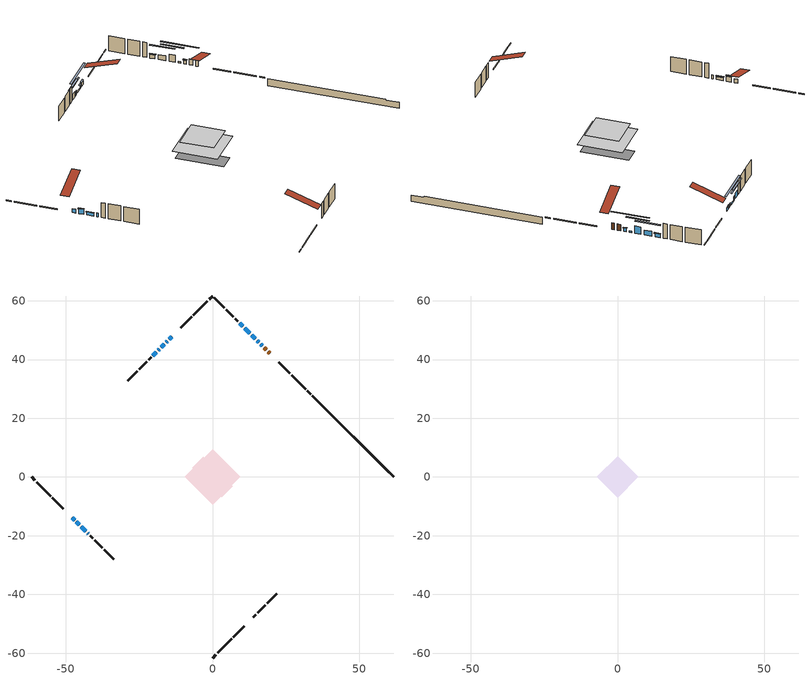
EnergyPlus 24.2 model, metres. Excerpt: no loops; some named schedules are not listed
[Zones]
conditioned space
 floor outside (Floor1 construction): -3.21,0 0,3.21 3.21,0 0,-3.21 z0.2
 floor adiabatic (AdiabaticFloorConstruction): -9.51,0 0,9.51 9.51,0 0,-9.51 z2.64
 floor foundation (Slab1 construction): -6.9,3.23 -3.23,6.9 6.9,-3.23 3.23,-6.9 z-2.09
 wall outside (RimJoist1 construction): 0,-61.64 1.07,-60.57 / -61.64,0 -60.57,-1.07 / 0,61.64 -1.07,60.57 / 33.4,28.24 32.33,29.31 z0.2:0.5
 wall outside (RimJoist2 construction): 1.72,-59.92 6.49,-55.15 / -59.92,-1.72 -55.15,-6.49 / -1.72,59.92 -6.49,55.15 / 31.67,29.97 26.91,34.73 z0.2:0.5
 wall outside (RimJoist3 construction): 7.14,-54.5 10.77,-50.87 / -54.5,-7.14 -50.87,-10.77 / -7.14,54.5 -10.77,50.87 / 26.25,35.39 22.62,39.02 z0.2:0.5
 wall outside (AdiabaticWallConstruction 1): 19.49,42.15 18.94,42.7 / 18.29,43.35 17.58,44.06 z0.2:2.23
 wall outside (AdiabaticWallConstruction): -47.73,-13.91 -46.98,-14.66 / -42.55,-19.09 -42.26,-19.38 z0.2:1.42; 16.93,44.71 16.38,45.26 z0.2:1.34; -13.91,47.73 -14.73,46.91 / 10.35,51.29 9.3,52.34 z0.2:1.37; -15.39,46.25 -15.79,45.85 / -44.68,-16.96 -43.21,-18.43 z0.2:1.17; -46.33,-15.31 -45.34,-16.3 z0.2:1.85; 15.73,45.91 15.23,46.42 / -16.44,45.2 -17.45,44.19 z0.2:0.76; 14.57,47.07 13.31,48.33 z0.2:2.59; 12.66,48.98 11,50.64 z0.2:1.78; -18.1,43.54 -18.55,43.09 z0.2:1.62; -19.21,42.43 -20.28,41.36 z0.2:1.98
 wall outside (Wall1 construction): 13.91,-47.73 14.76,-46.88 / -41.61,-20.03 -40.76,-20.88 / -20.94,40.7 -21.79,39.85 / 8.65,52.99 7.8,53.84 z0.2:5.08
 wall outside (Wall2 construction): 15.42,-46.22 17.95,-43.69 / -40.1,-21.54 -37.57,-24.07 / -22.45,39.19 -24.98,36.66 / 7.14,54.5 4.61,57.03 z0.2:5.08
 wall outside (Wall3 construction): 18.6,-43.04 21.9,-39.74 / -36.91,-24.73 -33.62,-28.02 / -25.64,36 -28.93,32.71 / 3.95,57.69 0.66,60.98 z0.2:5.08
 wall foundation (FoundationWall1 construction): 34.05,27.59,-2.09 34.05,27.59,0.2 58.88,2.76,0.2 58.88,2.76,-0.1 61.64,0,-0.1 61.64,0,-2.09
 window (WindowConstruction 10): -47.73,-13.91 -46.98,-14.66 z0.2:1.42
 window (WindowConstruction 5): 16.92,44.72 16.39,45.25 z0.2:1.34
 window (WindowConstruction 6): -13.91,47.73 -14.73,46.91 z0.2:1.37
 window (WindowConstruction 7): -15.39,46.25 -15.78,45.86 z0.2:1.17
 window (WindowConstruction 8): -46.33,-15.31 -45.34,-16.3 z0.2:1.85
 window (WindowConstruction 9): -44.68,-16.96 -43.21,-18.43 z0.2:1.17
 window (WindowConstruction 12): 15.73,45.91 15.23,46.41 z0.2:0.76
 window (WindowConstruction 13): -16.44,45.2 -17.44,44.2 z0.2:0.76
 window (WindowConstruction 11): -42.55,-19.09 -42.27,-19.37 z0.2:1.42
 window (WindowConstruction): 14.57,47.07 13.31,48.33 z0.2:2.59
 window (WindowConstruction 1): 12.66,48.98 11,50.64 z0.2:1.78
 window (WindowConstruction 2): -18.1,43.54 -18.55,43.09 z0.2:1.62
 window (WindowConstruction 3): -19.21,42.43 -20.28,41.36 z0.2:1.98
 window (WindowConstruction 4): 10.35,51.29 9.31,52.33 z0.2:1.37
 door (Door): 19.49,42.15 18.94,42.7 z0.2:2.23
 door (Door 1): 18.29,43.35 17.58,44.06 z0.2:2.23
 ceiling adiabatic (AdiabaticFloorConstruction): 0,-9.51 9.51,0 0,9.51 -9.51,0 z2.64
attic - vented
 floor to conditioned space (Floor2 construction Reversed): -7.1,0 0,7.1 7.1,0 0,-7.1 z5.08
 roof outside (Roof1 construction): 13.25,-48.39,5.08 6.34,-41.48,8.34 4.52,-43.3,8.34 11.43,-50.21,5.08; -48.39,-13.25,5.08 -41.48,-6.34,8.34 -43.3,-4.52,8.34 -50.21,-11.43,5.08; -13.25,48.39,5.08 -6.34,41.48,8.34 -4.52,43.3,8.34 -11.43,50.21,5.08; 20.14,41.5,5.08 13.23,34.58,8.34 15.05,32.76,8.34 21.97,39.67,5.08
shading: 16.24,45.4 17.07,44.57 17.36,44.86 16.53,45.69 z1.54; -14.88,46.76 -13.77,47.87 -14.06,48.17 -15.17,47.06 z1.57; -15.93,45.71 -15.25,46.39 -15.54,46.68 -16.22,46 z1.37; -45.2,-16.44 -46.47,-15.17 -46.76,-15.46 -45.49,-16.73 z2.05; -43.07,-18.57 -44.82,-16.82 -45.11,-17.11 -43.36,-18.86 z1.37; 11.42,50.22 19.53,42.11 19.82,42.4 11.71,50.51 z6.14; -21.25,40.39 -12.64,49 -12.93,49.29 -21.54,40.68 z6.14; 11.45,50.19 16.44,45.2 16.73,45.5 11.74,50.48 z5.23; 9.14,52.5 14.52,47.12 14.81,47.41 9.43,52.79 z4.42; -20.42,41.22 -16.24,45.41 -16.53,45.7 -20.71,41.51 z4.26; -22.15,39.49 -17.34,44.3 -17.63,44.59 -22.44,39.78 z4.62; 9.16,52.48 10.49,51.15 10.78,51.44 9.45,52.77 z1.57
[Building]
Building 1: Terrain=Suburbs
[Site:Location]
Toronto City Centre_ON: Latitude {deg}=43.63; Longitude {deg}=-79.39; Time Zone {hr}=-5; Elevation {m}=77; Keep Site Location Information=Yes
[Site:GroundTemperature:Shallow]
5.01852, 3.26908, 3.12898, 3.95918, 7.29196, 10.6092, 13.4851, 15.3069, 15.4617, 13.9799, 11.1774, 7.9619
[Site:WaterMainsTemperature]
Calculation Method=Schedule; Temperature Schedule=mains temperature schedule
[Material] Roughness=Rough; Thermal Absorptance=0.9
Name | Thickness {m} | Conductivity {W/m-K} | Density {kg/m3} | Specific Heat {J/kg-K} | Solar Absorptance | Visible Absorptance
asphalt or fiberglass shingles | 0.00635 | 0.162714 | 1121.4 | 1465.45 | 0.4 | 0.4
ceiling loosefill ins | 0.254 | 0.0480833 | 16.02 | 1046.75 | 0.7 | 0.7
ceiling stud and cavity | 0.1397 | 0.0911922 | 65.682 | 1177.47 | 0.7 | 0.7
concrete 4.0 in. | 0.1016 | 1.803125 | 2242.8 | 837.4 | 0.7 | 0.7
concrete 8.0 in. | 0.2032 | 1.803125 | 2242.8 | 837.4 | 0.7 | 0.7
door material | 0.04445 | 0.053851 | 512.64 | 1214.23 | 0.7 | 0.7
exterior vertical ins | 0.0457286 | 0.029427 | 32.04 | 1214.23 | 0.7 | 0.7
floor covering | 0.0127 | 0.0433444 | 54.468 | 1339.84 | 0.6 | 0.6
floor rigid ins | 0.103632 | 0.029427 | 32.04 | 1214.23 | 0.7 | 0.7
floor rigid ins 1; wall rigid ins 1 | 0.512978 | 0.029427 | 32.04 | 1214.23 | 0.7 | 0.7
floor stud and cavity | 0.1397 | 0.137692 | 92.3553 | 1139.71 | 0.7 | 0.7
floor stud and cavity 1 | 0.1397 | 1.75129 | 37.0049 | 1207.88 | 0.7 | 0.7
furniture material conditioned space 1 | 0.1524 | 0.115458 | 640.8 | 1214.23 | 0.6 | 0.6
gypsum board | 0.0127 | 0.160291 | 801 | 837.4 | 0.6 | 0.6
gypsum board 1 | 0.0127 | 0.160291 | 801 | 837.4 | 0.7 | 0.7
osb sheathing 0.5 in. | 0.0127 | 0.115458 | 512.64 | 1214.23 | 0.7 | 0.7
osb sheathing 0.75 in. | 0.01905 | 0.115458 | 512.64 | 1214.23 | 0.7 | 0.7
osb sheathing 2.0 in. | 0.0508 | 0.115458 | 512.64 | 1214.23 | 0.7 | 0.7
rim joist rigid ins; wall rigid ins | 0.051816 | 0.029427 | 32.04 | 1214.23 | 0.7 | 0.7
rim joist stud and cavity | 0.0508 | 0.0312371 | 125.044 | 1163.47 | 0.6 | 0.6
rim joist stud and cavity 1 | 0.0508 | 0.0346513 | 125.044 | 1163.47 | 0.6 | 0.6
rim joist stud and cavity 2 | 0.0508 | 0.256263 | 125.044 | 1163.47 | 0.6 | 0.6
wall stud and cavity | 0.1397 | 0.417588 | 139.0536 | 1170.24 | 0.7 | 0.7
wall stud and cavity 1 | 0.1397 | 0.164946 | 139.0536 | 1170.24 | 0.7 | 0.7
wall stud and cavity 2 | 0.1397 | 0.163924 | 139.0536 | 1170.24 | 0.7 | 0.7
wall stud and cavity 3 | 0.0889 | 0.380278 | 52.3479 | 1209.89 | 0.7 | 0.7
wall stud and cavity 4 | 0.0889 | 0.391764 | 83.0341 | 1211.67 | 0.7 | 0.7
wood siding | 0.0254 | 0.102417 | 544.68 | 1172.36 | 0.4 | 0.4
wood siding 1; wood siding 2; wood siding 3 | 0.0254 | 0.102417 | 544.68 | 1172.36 | 0.7 | 0.7
[WindowMaterial:SimpleGlazingSystem]
Name | U-Factor {W/m2-K} | Solar Heat Gain Coefficient
WindowMaterial | 2.370565 | 0.57
WindowMaterial 1 | 2.20534 | 0.61
WindowMaterial 10 | 2.28369 | 0.5
WindowMaterial 11 | 2.41315 | 0.39
WindowMaterial 2 | 2.30413 | 0.51
WindowMaterial 3 | 2.2729 | 0.54
WindowMaterial 4 | 2.24395 | 0.57
WindowMaterial 5 | 2.29448 | 0.52
WindowMaterial 6 | 2.25757 | 0.56
WindowMaterial 7 | 2.34047 | 0.46
WindowMaterial 8 | 2.22634 | 0.59
WindowMaterial 9 | 2.231454 | 0.56
[Construction]
AdiabaticFloorConstruction: floor stud and cavity 1, floor rigid ins 1, osb sheathing 0.75 in., floor covering
AdiabaticWallConstruction: wood siding 2, wall rigid ins 1, wall stud and cavity 3, gypsum board
AdiabaticWallConstruction 1: wood siding 3, wall rigid ins 1, wall stud and cavity 3, gypsum board
Door; Door 1: door material
Floor1 construction: floor stud and cavity, floor rigid ins, osb sheathing 0.75 in., floor covering
Floor2 construction Reversed: gypsum board, ceiling stud and cavity, ceiling loosefill ins
FoundationWall1 construction: concrete 8.0 in., gypsum board 1
furniture construction conditioned space 1: furniture material conditioned space 1
PartitionWallConstruction: gypsum board, wall stud and cavity 4, gypsum board
RimJoist1 construction: wood siding 1, osb sheathing 2.0 in., rim joist stud and cavity
RimJoist2 construction: wood siding 1, rim joist rigid ins, osb sheathing 2.0 in., rim joist stud and cavity 1
RimJoist3 construction: wood siding 1, rim joist rigid ins, osb sheathing 2.0 in., rim joist stud and cavity 2
Roof1 construction: asphalt or fiberglass shingles
Slab1 construction: concrete 4.0 in.
Wall1 construction: wood siding, wall rigid ins, osb sheathing 0.5 in., wall stud and cavity, gypsum board
Wall2 construction: wood siding, wall rigid ins, osb sheathing 0.5 in., wall stud and cavity 1, gypsum board
Wall3 construction: wood siding, wall rigid ins, osb sheathing 0.5 in., wall stud and cavity 2, gypsum board
WindowConstruction: WindowMaterial
WindowConstruction 1: WindowMaterial 1
WindowConstruction 10: WindowMaterial 9
WindowConstruction 11: WindowMaterial 10
WindowConstruction 12; WindowConstruction 13: WindowMaterial 11
WindowConstruction 2: WindowMaterial 2
WindowConstruction 3: WindowMaterial 3
WindowConstruction 4; WindowConstruction 9: WindowMaterial 4
WindowConstruction 5: WindowMaterial 5
WindowConstruction 6: WindowMaterial 6
WindowConstruction 7: WindowMaterial 7
WindowConstruction 8: WindowMaterial 8
[Zone] Multiplier=1; Part of Total Floor Area=Yes
Name | Volume {m3}
attic - vented | 53.2987
conditioned space | 675.2
[Space]
Name | Zone | Volume {m3}
attic - vented 1 | attic - vented | 53.2987
conditioned space 1 | conditioned space | 675.2
[ZoneInfiltration:EffectiveLeakageArea]
infil attic - vented 1: Zone or Space=attic - vented 1; Schedule=Always On Discrete; Effective Air Leakage Area {cm2}=4242.11; Stack Coefficient=0.000226613; Wind Coefficient=1.0171e-05
[ZoneMixing]
whole house fan mix: Zone or Space=attic - vented; Schedule=Always On Continuous; Design Flow Rate Calculation Method=Flow/Zone; Design Flow Rate {m3/s}=0; Source Zone or Space=conditioned space
[SurfaceProperty:ExposedFoundationPerimeter]
Slab1: Exposed Perimeter Calculation Method=TotalExposedPerimeter; Total Exposed Perimeter {m}=39.015
[InternalMass] Zone or ZoneList=conditioned space; Space or SpaceList=conditioned space 1
Name | Construction | Surface Area {m2}
furniture mass conditioned space 1 | furniture construction conditioned space 1 | 110.324
partition wall mass | PartitionWallConstruction | 275.81
[Lights]
interior lighting: Zone or ZoneList or Space or SpaceList=conditioned space 1; Schedule=interior lighting schedule; Design Level Calculation Method=LightingLevel; Lighting Level {W}=343.2; Return Air Fraction=0; Fraction Radiant=0.6; Fraction Visible=0.2; Fraction Replaceable=1
[People]
occupants: Zone or ZoneList or Space or SpaceList=conditioned space 1; Number of People Schedule=occupants schedule; Number of People Calculation Method=People; Number of People=3; Fraction Radiant=0.314171; Sensible Heat Fraction=0.56303; Activity Level Schedule=occupants activity schedule; Carbon Dioxide Generation Rate {m3/s-W}=0; Enable ASHRAE 55 Comfort Warnings=No; Mean Radiant Temperature Calculation Type=EnclosureAveraged
[ElectricEquipment] Zone or ZoneList or Space or SpaceList=conditioned space 1; Design Level Calculation Method=EquipmentLevel
Name | Schedule | Design Level {W} | Fraction Latent | Fraction Radiant | Fraction Lost
clothes dryer | clothes dryer schedule | 140.772 | 0.015 | 0.081 | 0.85
clothes washer | clothes washer schedule | 32.1985 | 0.03 | 0.162 | 0.7
cooking range | cooking range schedule | 215.147 | 0.08 | 0.432 | 0.2
dishwasher | dishwasher schedule | 66.8632 | 0.3 | 0.18 | 0.4
fridge | fridge schedule | 72.9452 | 0 | 0.6 | 0
mech vent bath fan 0 | mech vent bath fan 0 schedule | 50.2 | 0 | 0 | 1
mech vent bath fan 1 | mech vent bath fan 1 schedule | 50.2 | 0 | 0 | 1
mech vent bath fan 2 | mech vent bath fan 2 schedule | 50.2 | 0 | 0 | 1
mech vent house fan | mech vent house fan schedule | 0 | 0 | 0 | 1
mech vent house fan cfis | mech vent house fan cfis schedule | 0 | 0 | 0 | 0
mech vent range fan 0 | mech vent range fan 0 schedule | 57 | 0 | 0 | 1
misc plug loads | misc plug loads schedule | 494.7 | 0.045 | 0.513 | 0.1
whole house fan | Always On Discrete | 0 | 0 | 0 | 1
[OtherEquipment] Zone or ZoneList or Space or SpaceList=conditioned space 1; Design Level Calculation Method=EquipmentLevel
Name | Fuel Type | Schedule | Design Level {W} | Fraction Latent | Fraction Radiant | Fraction Lost
clothes dryer 1 | Electricity | clothes dryer schedule | 0 | 0.015 | 0.081 | 0.85
cooking range 1 | Electricity | cooking range schedule | 0 | 0.08 | 0.432 | 0.2
general water use latent | None | general water use schedule | 62.594 | 1 | 0 | 0
general water use sensible | None | general water use schedule | -61.6891 | 0 | 0.6 | 0
mech vent house fan latent load | None | Always On Discrete | 0 | 1 | 0 | 0
mech vent house fan sensible load | None | Always On Discrete | 0 | 0 | 0 | 0
water heater energy adjustment1 | NaturalGas | Always On Discrete | 0.01 | 0 | 0 | 1
[ZoneInfiltration:DesignFlowRate] Zone or ZoneList or Space or SpaceList=conditioned space 1; Schedule=Always On Discrete; Design Flow Rate Calculation Method=Flow/Zone; Design Flow Rate {m3/s}=0
infil flow; natural vent flow; whole house fan flow
[Foundation:Kiva]
Foundation Kiva 1: Initial Indoor Air Temperature {C}=18; Wall Height Above Grade {m}=0.199979; Wall Depth Below Slab {m}=0.2032; Custom Block Material Name 1=exterior vertical ins; Custom Block Depth 1 {m}=2.28999; Custom Block X Position 1 {m}=0.2159; Custom Block Z Position 1 {m}=0
[Foundation:Kiva:Settings]
Soil Conductivity {W/m-K}=0.849921; Soil Density {kg/m3}=1842.3; Soil Specific Heat {J/kg-K}=418.7; Ground Solar Absorptivity=0.9; Ground Thermal Absorptivity=0.9; Ground Surface Roughness {m}=0.03; Far-Field Width {m}=40; Deep-Ground Boundary Condition=ZeroFlux; Deep-Ground Depth {m}=40; Minimum Cell Dimension {m}=0.2; Maximum Cell Growth Coefficient=3; Simulation Timestep=Timestep
[Exterior:Lights]
exterior lighting: Schedule=exterior lighting schedule; Design Level {W}=75.6
[Schedule:Constant]
Name | Hourly Value
Always On Continuous; mech vent house fan schedule; mech vent house fan cfis schedule; Always On Discrete | 1
occupants activity schedule | 117.228
fridge schedule | 0
[Schedule:Week:Daily]
interior lighting schedule Week Rule - Jan1-Jan27: interior lighting schedule day, interior lighting schedule day, interior lighting schedule day, interior lighting schedule day, interior lighting schedule day, interior lighting schedule day, interior lighting schedule day, interior lighting schedule default day, interior lighting schedule default day, interior lighting schedule default day, interior lighting schedule default day, interior lighting schedule default day
interior lighting schedule Week Rule - Jan28-Feb3: interior lighting schedule day, interior lighting schedule day, interior lighting schedule day, interior lighting schedule day, interior lighting schedule day 1, interior lighting schedule day 1, interior lighting schedule day 1, interior lighting schedule default day, interior lighting schedule default day, interior lighting schedule default day, interior lighting schedule default day, interior lighting schedule default day
interior lighting schedule Week Rule - Feb4-Feb24: interior lighting schedule day 1, interior lighting schedule day 1, interior lighting schedule day 1, interior lighting schedule day 1, interior lighting schedule day 1, interior lighting schedule day 1, interior lighting schedule day 1, interior lighting schedule default day, interior lighting schedule default day, interior lighting schedule default day, interior lighting schedule default day, interior lighting schedule default day
interior lighting schedule Week Rule - Feb25-Mar3: interior lighting schedule day 1, interior lighting schedule day 1, interior lighting schedule day 1, interior lighting schedule day 1, interior lighting schedule day 2, interior lighting schedule day 2, interior lighting schedule day 2, interior lighting schedule default day, interior lighting schedule default day, interior lighting schedule default day, interior lighting schedule default day, interior lighting schedule default day
interior lighting schedule Week Rule - Mar4-Mar31: interior lighting schedule day 2, interior lighting schedule day 2, interior lighting schedule day 2, interior lighting schedule day 2, interior lighting schedule day 2, interior lighting schedule day 2, interior lighting schedule day 2, interior lighting schedule default day, interior lighting schedule default day, interior lighting schedule default day, interior lighting schedule default day, interior lighting schedule default day
interior lighting schedule Week Rule - Apr1-Apr28: interior lighting schedule day 3, interior lighting schedule day 3, interior lighting schedule day 3, interior lighting schedule day 3, interior lighting schedule day 3, interior lighting schedule day 3, interior lighting schedule day 3, interior lighting schedule default day, interior lighting schedule default day, interior lighting schedule default day, interior lighting schedule default day, interior lighting schedule default day
interior lighting schedule Week Rule - Apr29-May5: interior lighting schedule day 3, interior lighting schedule day 3, interior lighting schedule day 4, interior lighting schedule day 4, interior lighting schedule day 4, interior lighting schedule day 4, interior lighting schedule day 4, interior lighting schedule default day, interior lighting schedule default day, interior lighting schedule default day, interior lighting schedule default day, interior lighting schedule default day
interior lighting schedule Week Rule - May6-May26: interior lighting schedule day 4, interior lighting schedule day 4, interior lighting schedule day 4, interior lighting schedule day 4, interior lighting schedule day 4, interior lighting schedule day 4, interior lighting schedule day 4, interior lighting schedule default day, interior lighting schedule default day, interior lighting schedule default day, interior lighting schedule default day, interior lighting schedule default day
interior lighting schedule Week Rule - May27-Jun2: interior lighting schedule day 4, interior lighting schedule day 4, interior lighting schedule day 4, interior lighting schedule day 4, interior lighting schedule day 4, interior lighting schedule day 5, interior lighting schedule day 5, interior lighting schedule default day, interior lighting schedule default day, interior lighting schedule default day, interior lighting schedule default day, interior lighting schedule default day
interior lighting schedule Week Rule - Jun3-Jun30: interior lighting schedule day 5, interior lighting schedule day 5, interior lighting schedule day 5, interior lighting schedule day 5, interior lighting schedule day 5, interior lighting schedule day 5, interior lighting schedule day 5, interior lighting schedule default day, interior lighting schedule default day, interior lighting schedule default day, interior lighting schedule default day, interior lighting schedule default day
interior lighting schedule Week Rule - Jul1-Jul28: interior lighting schedule day 6, interior lighting schedule day 6, interior lighting schedule day 6, interior lighting schedule day 6, interior lighting schedule day 6, interior lighting schedule day 6, interior lighting schedule day 6, interior lighting schedule default day, interior lighting schedule default day, interior lighting schedule default day, interior lighting schedule default day, interior lighting schedule default day
interior lighting schedule Week Rule - Jul29-Aug4: interior lighting schedule day 6, interior lighting schedule day 6, interior lighting schedule day 6, interior lighting schedule day 7, interior lighting schedule day 7, interior lighting schedule day 7, interior lighting schedule day 7, interior lighting schedule default day, interior lighting schedule default day, interior lighting schedule default day, interior lighting schedule default day, interior lighting schedule default day
interior lighting schedule Week Rule - Aug5-Aug25: interior lighting schedule day 7, interior lighting schedule day 7, interior lighting schedule day 7, interior lighting schedule day 7, interior lighting schedule day 7, interior lighting schedule day 7, interior lighting schedule day 7, interior lighting schedule default day, interior lighting schedule default day, interior lighting schedule default day, interior lighting schedule default day, interior lighting schedule default day
interior lighting schedule Week Rule - Aug26-Sep1: interior lighting schedule day 7, interior lighting schedule day 7, interior lighting schedule day 7, interior lighting schedule day 7, interior lighting schedule day 7, interior lighting schedule day 7, interior lighting schedule day 8, interior lighting schedule default day, interior lighting schedule default day, interior lighting schedule default day, interior lighting schedule default day, interior lighting schedule default day
interior lighting schedule Week Rule - Sep2-Sep29: interior lighting schedule day 8, interior lighting schedule day 8, interior lighting schedule day 8, interior lighting schedule day 8, interior lighting schedule day 8, interior lighting schedule day 8, interior lighting schedule day 8, interior lighting schedule default day, interior lighting schedule default day, interior lighting schedule default day, interior lighting schedule default day, interior lighting schedule default day
interior lighting schedule Week Rule - Sep30-Oct6: interior lighting schedule day 8, interior lighting schedule day 9, interior lighting schedule day 9, interior lighting schedule day 9, interior lighting schedule day 9, interior lighting schedule day 9, interior lighting schedule day 9, interior lighting schedule default day, interior lighting schedule default day, interior lighting schedule default day, interior lighting schedule default day, interior lighting schedule default day
interior lighting schedule Week Rule - Oct7-Oct27: interior lighting schedule day 9, interior lighting schedule day 9, interior lighting schedule day 9, interior lighting schedule day 9, interior lighting schedule day 9, interior lighting schedule day 9, interior lighting schedule day 9, interior lighting schedule default day, interior lighting schedule default day, interior lighting schedule default day, interior lighting schedule default day, interior lighting schedule default day
interior lighting schedule Week Rule - Oct28-Nov3: interior lighting schedule day 9, interior lighting schedule day 9, interior lighting schedule day 9, interior lighting schedule day 9, interior lighting schedule day 10, interior lighting schedule day 10, interior lighting schedule day 10, interior lighting schedule default day, interior lighting schedule default day, interior lighting schedule default day, interior lighting schedule default day, interior lighting schedule default day
interior lighting schedule Week Rule - Nov4-Nov24: interior lighting schedule day 10, interior lighting schedule day 10, interior lighting schedule day 10, interior lighting schedule day 10, interior lighting schedule day 10, interior lighting schedule day 10, interior lighting schedule day 10, interior lighting schedule default day, interior lighting schedule default day, interior lighting schedule default day, interior lighting schedule default day, interior lighting schedule default day
interior lighting schedule Week Rule - Nov25-Dec1: interior lighting schedule day 10, interior lighting schedule day 10, interior lighting schedule day 10, interior lighting schedule day 10, interior lighting schedule day 10, interior lighting schedule day 10, interior lighting schedule day 11, interior lighting schedule default day, interior lighting schedule default day, interior lighting schedule default day, interior lighting schedule default day, interior lighting schedule default day
interior lighting schedule Week Rule - Dec2-Dec31: interior lighting schedule day 11, interior lighting schedule day 11, interior lighting schedule day 11, interior lighting schedule day 11, interior lighting schedule day 11, interior lighting schedule day 11, interior lighting schedule day 11, interior lighting schedule default day, interior lighting schedule default day, interior lighting schedule default day, interior lighting schedule default day, interior lighting schedule default day
occupants schedule Week Rule - Jan1-Dec31: occupants schedule day, occupants schedule day, occupants schedule day, occupants schedule day, occupants schedule day, occupants schedule day, occupants schedule day, occupants schedule default day, occupants schedule default day, occupants schedule default day, occupants schedule default day, occupants schedule default day
clothes dryer schedule Week Rule - Jan1-Dec31: clothes dryer schedule day, clothes dryer schedule day, clothes dryer schedule day, clothes dryer schedule day, clothes dryer schedule day, clothes dryer schedule day, clothes dryer schedule day, clothes dryer schedule default day, clothes dryer schedule default day, clothes dryer schedule default day, clothes dryer schedule default day, clothes dryer schedule default day
clothes washer schedule Week Rule - Jan1-Dec31: clothes washer schedule day, clothes washer schedule day, clothes washer schedule day, clothes washer schedule day, clothes washer schedule day, clothes washer schedule day, clothes washer schedule day, clothes washer schedule default day, clothes washer schedule default day, clothes washer schedule default day, clothes washer schedule default day, clothes washer schedule default day
cooking range schedule Week Rule - Jan1-Dec31: cooking range schedule day, cooking range schedule day, cooking range schedule day, cooking range schedule day, cooking range schedule day, cooking range schedule day, cooking range schedule day, cooking range schedule default day, cooking range schedule default day, cooking range schedule default day, cooking range schedule default day, cooking range schedule default day
dishwasher schedule Week Rule - Jan1-Dec31: dishwasher schedule day, dishwasher schedule day, dishwasher schedule day, dishwasher schedule day, dishwasher schedule day, dishwasher schedule day, dishwasher schedule day, dishwasher schedule default day, dishwasher schedule default day, dishwasher schedule default day, dishwasher schedule default day, dishwasher schedule default day
mech vent bath fan 0 schedule Week Rule - Jan1-Dec31: mech vent bath fan 0 schedule day, mech vent bath fan 0 schedule day, mech vent bath fan 0 schedule day, mech vent bath fan 0 schedule day, mech vent bath fan 0 schedule day, mech vent bath fan 0 schedule day, mech vent bath fan 0 schedule day, mech vent bath fan 0 schedule default day, mech vent bath fan 0 schedule default day, mech vent bath fan 0 schedule default day, mech vent bath fan 0 schedule default day, mech vent bath fan 0 schedule default day
mech vent bath fan 1 schedule Week Rule - Jan1-Dec31: mech vent bath fan 1 schedule day, mech vent bath fan 1 schedule day, mech vent bath fan 1 schedule day, mech vent bath fan 1 schedule day, mech vent bath fan 1 schedule day, mech vent bath fan 1 schedule day, mech vent bath fan 1 schedule day, mech vent bath fan 1 schedule default day, mech vent bath fan 1 schedule default day, mech vent bath fan 1 schedule default day, mech vent bath fan 1 schedule default day, mech vent bath fan 1 schedule default day
mech vent bath fan 2 schedule Week Rule - Jan1-Dec31: mech vent bath fan 2 schedule day, mech vent bath fan 2 schedule day, mech vent bath fan 2 schedule day, mech vent bath fan 2 schedule day, mech vent bath fan 2 schedule day, mech vent bath fan 2 schedule day, mech vent bath fan 2 schedule day, mech vent bath fan 2 schedule default day, mech vent bath fan 2 schedule default day, mech vent bath fan 2 schedule default day, mech vent bath fan 2 schedule default day, mech vent bath fan 2 schedule default day
mech vent range fan 0 schedule Week Rule - Jan1-Dec31: mech vent range fan 0 schedule day, mech vent range fan 0 schedule day, mech vent range fan 0 schedule day, mech vent range fan 0 schedule day, mech vent range fan 0 schedule day, mech vent range fan 0 schedule day, mech vent range fan 0 schedule day, mech vent range fan 0 schedule default day, mech vent range fan 0 schedule default day, mech vent range fan 0 schedule default day, mech vent range fan 0 schedule default day, mech vent range fan 0 schedule default day
misc plug loads schedule Week Rule - Jan1-Dec31: misc plug loads schedule day, misc plug loads schedule day, misc plug loads schedule day, misc plug loads schedule day, misc plug loads schedule day, misc plug loads schedule day, misc plug loads schedule day, misc plug loads schedule default day, misc plug loads schedule default day, misc plug loads schedule default day, misc plug loads schedule default day, misc plug loads schedule default day
general water use schedule Week Rule - Jan1-Dec31: general water use schedule day, general water use schedule day, general water use schedule day, general water use schedule day, general water use schedule day, general water use schedule day, general water use schedule day, general water use schedule default day, general water use schedule default day, general water use schedule default day, general water use schedule default day, general water use schedule default day
exterior lighting schedule Week Rule - Jan1-Jan27: exterior lighting schedule day, exterior lighting schedule day, exterior lighting schedule day, exterior lighting schedule day, exterior lighting schedule day, exterior lighting schedule day, exterior lighting schedule day, exterior lighting schedule default day, exterior lighting schedule default day, exterior lighting schedule default day, exterior lighting schedule default day, exterior lighting schedule default day
exterior lighting schedule Week Rule - Jan28-Feb3: exterior lighting schedule day, exterior lighting schedule day, exterior lighting schedule day, exterior lighting schedule day, exterior lighting schedule day 1, exterior lighting schedule day 1, exterior lighting schedule day 1, exterior lighting schedule default day, exterior lighting schedule default day, exterior lighting schedule default day, exterior lighting schedule default day, exterior lighting schedule default day
exterior lighting schedule Week Rule - Feb4-Feb24: exterior lighting schedule day 1, exterior lighting schedule day 1, exterior lighting schedule day 1, exterior lighting schedule day 1, exterior lighting schedule day 1, exterior lighting schedule day 1, exterior lighting schedule day 1, exterior lighting schedule default day, exterior lighting schedule default day, exterior lighting schedule default day, exterior lighting schedule default day, exterior lighting schedule default day
exterior lighting schedule Week Rule - Feb25-Mar3: exterior lighting schedule day 1, exterior lighting schedule day 1, exterior lighting schedule day 1, exterior lighting schedule day 1, exterior lighting schedule day 2, exterior lighting schedule day 2, exterior lighting schedule day 2, exterior lighting schedule default day, exterior lighting schedule default day, exterior lighting schedule default day, exterior lighting schedule default day, exterior lighting schedule default day
exterior lighting schedule Week Rule - Mar4-Mar31: exterior lighting schedule day 2, exterior lighting schedule day 2, exterior lighting schedule day 2, exterior lighting schedule day 2, exterior lighting schedule day 2, exterior lighting schedule day 2, exterior lighting schedule day 2, exterior lighting schedule default day, exterior lighting schedule default day, exterior lighting schedule default day, exterior lighting schedule default day, exterior lighting schedule default day
exterior lighting schedule Week Rule - Apr1-Apr28: exterior lighting schedule day 3, exterior lighting schedule day 3, exterior lighting schedule day 3, exterior lighting schedule day 3, exterior lighting schedule day 3, exterior lighting schedule day 3, exterior lighting schedule day 3, exterior lighting schedule default day, exterior lighting schedule default day, exterior lighting schedule default day, exterior lighting schedule default day, exterior lighting schedule default day
exterior lighting schedule Week Rule - Apr29-May5: exterior lighting schedule day 3, exterior lighting schedule day 3, exterior lighting schedule day 4, exterior lighting schedule day 4, exterior lighting schedule day 4, exterior lighting schedule day 4, exterior lighting schedule day 4, exterior lighting schedule default day, exterior lighting schedule default day, exterior lighting schedule default day, exterior lighting schedule default day, exterior lighting schedule default day
exterior lighting schedule Week Rule - May6-May26: exterior lighting schedule day 4, exterior lighting schedule day 4, exterior lighting schedule day 4, exterior lighting schedule day 4, exterior lighting schedule day 4, exterior lighting schedule day 4, exterior lighting schedule day 4, exterior lighting schedule default day, exterior lighting schedule default day, exterior lighting schedule default day, exterior lighting schedule default day, exterior lighting schedule default day
exterior lighting schedule Week Rule - May27-Jun2: exterior lighting schedule day 4, exterior lighting schedule day 4, exterior lighting schedule day 4, exterior lighting schedule day 4, exterior lighting schedule day 4, exterior lighting schedule day 5, exterior lighting schedule day 5, exterior lighting schedule default day, exterior lighting schedule default day, exterior lighting schedule default day, exterior lighting schedule default day, exterior lighting schedule default day
[Schedule:Year]
interior lighting schedule: interior lighting schedule Week Rule - Jan1-Jan27, 1, 1, 1, 27, interior lighting schedule Week Rule - Jan28-Feb3, 1, 28, 2, 3, interior lighting schedule Week Rule - Feb4-Feb24, 2, 4, 2, 24, interior lighting schedule Week Rule - Feb25-Mar3, 2, 25, 3, 3, interior lighting schedule Week Rule - Mar4-Mar31, 3, 4, 3, 31, interior lighting schedule Week Rule - Apr1-Apr28, 4, 1, 4, 28, interior lighting schedule Week Rule - Apr29-May5, 4, 29, 5, 5, interior lighting schedule Week Rule - May6-May26, 5, 6, 5, 26, interior lighting schedule Week Rule - May27-Jun2, 5, 27, 6, 2, interior lighting schedule Week Rule - Jun3-Jun30, 6, 3, 6, 30, interior lighting schedule Week Rule - Jul1-Jul28, 7, 1, 7, 28, interior lighting schedule Week Rule - Jul29-Aug4, 7, 29, 8, 4, interior lighting schedule Week Rule - Aug5-Aug25, 8, 5, 8, 25, interior lighting schedule Week Rule - Aug26-Sep1, 8, 26, 9, 1, interior lighting schedule Week Rule - Sep2-Sep29, 9, 2, 9, 29, interior lighting schedule Week Rule - Sep30-Oct6, 9, 30, 10, 6, interior lighting schedule Week Rule - Oct7-Oct27, 10, 7, 10, 27, interior lighting schedule Week Rule - Oct28-Nov3, 10, 28, 11, 3, interior lighting schedule Week Rule - Nov4-Nov24, 11, 4, 11, 24, interior lighting schedule Week Rule - Nov25-Dec1, 11, 25, 12, 1, interior lighting schedule Week Rule - Dec2-Dec31, 12, 2, 12, 31
occupants schedule: occupants schedule Week Rule - Jan1-Dec31, 1, 1, 12, 31
clothes dryer schedule: clothes dryer schedule Week Rule - Jan1-Dec31, 1, 1, 12, 31
clothes washer schedule: clothes washer schedule Week Rule - Jan1-Dec31, 1, 1, 12, 31
cooking range schedule: cooking range schedule Week Rule - Jan1-Dec31, 1, 1, 12, 31
dishwasher schedule: dishwasher schedule Week Rule - Jan1-Dec31, 1, 1, 12, 31
mech vent bath fan 0 schedule: mech vent bath fan 0 schedule Week Rule - Jan1-Dec31, 1, 1, 12, 31
mech vent bath fan 1 schedule: mech vent bath fan 1 schedule Week Rule - Jan1-Dec31, 1, 1, 12, 31
mech vent bath fan 2 schedule: mech vent bath fan 2 schedule Week Rule - Jan1-Dec31, 1, 1, 12, 31
mech vent range fan 0 schedule: mech vent range fan 0 schedule Week Rule - Jan1-Dec31, 1, 1, 12, 31
misc plug loads schedule: misc plug loads schedule Week Rule - Jan1-Dec31, 1, 1, 12, 31
general water use schedule: general water use schedule Week Rule - Jan1-Dec31, 1, 1, 12, 31
exterior lighting schedule: exterior lighting schedule Week Rule - Jan1-Jan27, 1, 1, 1, 27, exterior lighting schedule Week Rule - Jan28-Feb3, 1, 28, 2, 3, exterior lighting schedule Week Rule - Feb4-Feb24, 2, 4, 2, 24, exterior lighting schedule Week Rule - Feb25-Mar3, 2, 25, 3, 3, exterior lighting schedule Week Rule - Mar4-Mar31, 3, 4, 3, 31, exterior lighting schedule Week Rule - Apr1-Apr28, 4, 1, 4, 28, exterior lighting schedule Week Rule - Apr29-May5, 4, 29, 5, 5, exterior lighting schedule Week Rule - May6-May26, 5, 6, 5, 26, exterior lighting schedule Week Rule - May27-Jun2, 5, 27, 6, 2, exterior lighting schedule Week Rule - Jun3-Jun30, 6, 3, 6, 30, exterior lighting schedule Week Rule - Jul1-Jul28, 7, 1, 7, 28, exterior lighting schedule Week Rule - Jul29-Aug4, 7, 29, 8, 4, exterior lighting schedule Week Rule - Aug5-Aug25, 8, 5, 8, 25, exterior lighting schedule Week Rule - Aug26-Sep1, 8, 26, 9, 1, exterior lighting schedule Week Rule - Sep2-Sep29, 9, 2, 9, 29, exterior lighting schedule Week Rule - Sep30-Oct6, 9, 30, 10, 6, exterior lighting schedule Week Rule - Oct7-Oct27, 10, 7, 10, 27, exterior lighting schedule Week Rule - Oct28-Nov3, 10, 28, 11, 3, exterior lighting schedule Week Rule - Nov4-Nov24, 11, 4, 11, 24, exterior lighting schedule Week Rule - Nov25-Dec1, 11, 25, 12, 1, exterior lighting schedule Week Rule - Dec2-Dec31, 12, 2, 12, 31
[Schedule:Compact]
mains temperature schedule: Through: 01/01, For: AllDays, Until: 24:00, 8.80333, Through: 01/02, For: AllDays, Until: 24:00, 8.74333, Through: 01/03, For: AllDays, Until: 24:00, 8.68389, Through: 01/04, For: AllDays, Until: 24:00, 8.62611, Through: 01/05, For: AllDays, Until: 24:00, 8.56944, Through: 01/06, For: AllDays, Until: 24:00, 8.51389, Through: 01/07, For: AllDays, Until: 24:00, 8.45944, Through: 01/08, For: AllDays, Until: 24:00, 8.40611, Through: 01/09, For: AllDays, Until: 24:00, 8.35389, Through: 01/10, For: AllDays, Until: 24:00, 8.30278, Through: 01/11, For: AllDays, Until: 24:00, 8.25333, Through: 01/12, For: AllDays, Until: 24:00, 8.205, Through: 01/13, For: AllDays, Until: 24:00, 8.15778, Through: 01/14, For: AllDays, Until: 24:00, 8.11222, Through: 01/15, For: AllDays, Until: 24:00, 8.06778, Through: 01/16, For: AllDays, Until: 24:00, 8.02444, Through: 01/17, For: AllDays, Until: 24:00, 7.98222, Through: 01/18, For: AllDays, Until: 24:00, 7.94167, Through: 01/19, For: AllDays, Until: 24:00, 7.90222, Through: 01/20, For: AllDays, Until: 24:00, 7.86444, Through: 01/21, For: AllDays, Until: 24:00, 7.82778, Through: 01/22, For: AllDays, Until: 24:00, 7.79278, Through: 01/23, For: AllDays, Until: 24:00, 7.75889, Through: 01/24, For: AllDays, Until: 24:00, 7.72667, Through: 01/25, For: AllDays, Until: 24:00, 7.69556, Through: 01/26, For: AllDays, Until: 24:00, 7.66611, Through: 01/27, For: AllDays, Until: 24:00, 7.63778, Through: 01/28, For: AllDays, Until: 24:00, 7.61111, Through: 01/29, For: AllDays, Until: 24:00, 7.58556, Through: 01/30, For: AllDays, Until: 24:00, 7.56167, Through: 01/31, For: AllDays, Until: 24:00, 7.53944, Through: 02/01, For: AllDays, Until: 24:00, 7.51833, Through: 02/02, For: AllDays, Until: 24:00, 7.49889, Through: 02/03, For: AllDays, Until: 24:00, 7.48111, Through: 02/04, For: AllDays, Until: 24:00, 7.46444, Through: 02/05, For: AllDays, Until: 24:00, 7.44944, Through: 02/06, For: AllDays, Until: 24:00, 7.43556, Through: 02/07, For: AllDays, Until: 24:00, 7.42333, Through: 02/08, For: AllDays, Until: 24:00, 7.41278, Through: 02/09, For: AllDays, Until: 24:00, 7.40389, Through: 02/10, For: AllDays, Until: 24:00, 7.39611, Through: 02/11, For: AllDays, Until: 24:00, 7.39, Through: 02/12, For: AllDays, Until: 24:00, 7.38556, Through: 02/13, For: AllDays, Until: 24:00, 7.38222, Through: 02/14, For: AllDays, Until: 24:00, 7.38056, Through: 02/15, For: AllDays, Until: 24:00, 7.38056, Through: 02/16, For: AllDays, Until: 24:00, 7.38222, Through: 02/17, For: AllDays, Until: 24:00, 7.385, Through: 02/18, For: AllDays, Until: 24:00, 7.38944, Through: 02/19, For: AllDays, Until: 24:00, 7.395, Through: 02/20, For: AllDays, Until: 24:00, 7.40278, Through: 02/21, For: AllDays, Until: 24:00, 7.41167, Through: 02/22, For: AllDays, Until: 24:00, 7.42222, Through: 02/23, For: AllDays, Until: 24:00, 7.43389, Through: 02/24, For: AllDays, Until: 24:00, 7.44722, Through: 02/25, For: AllDays, Until: 24:00, 7.46222, Through: 02/26, For: AllDays, Until: 24:00, 7.47833, Through: 02/27, For: AllDays, Until: 24:00, 7.49611, Through: 02/28, For: AllDays, Until: 24:00, 7.51556, Through: 03/01, For: AllDays, Until: 24:00, 7.53667, Through: 03/02, For: AllDays, Until: 24:00, 7.55889, Through: 03/03, For: AllDays, Until: 24:00, 7.58222, Through: 03/04, For: AllDays, Until: 24:00, 7.60722, Through: 03/05, For: AllDays, Until: 24:00, 7.63389, Through: 03/06, For: AllDays, Until: 24:00, 7.66222, Through: 03/07, For: AllDays, Until: 24:00, 7.69111, Through: 03/08, For: AllDays, Until: 24:00, 7.72222, Through: 03/09, For: AllDays, Until: 24:00, 7.75444, Through: 03/10, For: AllDays, Until: 24:00, 7.78778, Through: 03/11, For: AllDays, Until: 24:00, 7.82278, Through: 03/12, For: AllDays, Until: 24:00, 7.85944, Through: 03/13, For: AllDays, Until: 24:00, 7.89722, Through: 03/14, For: AllDays, Until: 24:00, 7.93611, Through: 03/15, For: AllDays, Until: 24:00, 7.97667, Through: 03/16, For: AllDays, Until: 24:00, 8.01833, Through: 03/17, For: AllDays, Until: 24:00, 8.06167, Through: 03/18, For: AllDays, Until: 24:00, 8.10611, Through: 03/19, For: AllDays, Until: 24:00, 8.15167, Through: 03/20, For: AllDays, Until: 24:00, 8.19833, Through: 03/21, For: AllDays, Until: 24:00, 8.24667, Through: 03/22, For: AllDays, Until: 24:00, 8.29611, Through: 03/23, For: AllDays, Until: 24:00, 8.34667, Through: 03/24, For: AllDays, Until: 24:00, 8.39889, Through: 03/25, For: AllDays, Until: 24:00, 8.45167, Through: 03/26, For: AllDays, Until: 24:00, 8.50611, Through: 03/27, For: AllDays, Until: 24:00, 8.56167, Through: 03/28, For: AllDays, Until: 24:00, 8.61833, Through: 03/29, For: AllDays, Until: 24:00, 8.67611, Through: 03/30, For: AllDays, Until: 24:00, 8.735, Through: 03/31, For: AllDays, Until: 24:00, 8.795, Through: 04/01, For: AllDays, Until: 24:00, 8.85611, Through: 04/02, For: AllDays, Until: 24:00, 8.91833, Through: 04/03, For: AllDays, Until: 24:00, 8.98167, Through: 04/04, For: AllDays, Until: 24:00, 9.04556, Through: 04/05, For: AllDays, Until: 24:00, 9.11111, Through: 04/06, For: AllDays, Until: 24:00, 9.17722, Through: 04/07, For: AllDays, Until: 24:00, 9.24444, Through: 04/08, For: AllDays, Until: 24:00, 9.31222, Through: 04/09, For: AllDays, Until: 24:00, 9.38167, Through: 04/10, For: AllDays, Until: 24:00, 9.45167, Through: 04/11, For: AllDays, Until: 24:00, 9.52222, Through: 04/12, For: AllDays, Until: 24:00, 9.59444, Through: 04/13, For: AllDays, Until: 24:00, 9.66667, Through: 04/14, For: AllDays, Until: 24:00, 9.74, Through: 04/15, For: AllDays, Until: 24:00, 9.81444, Through: 04/16, For: AllDays, Until: 24:00, 9.88944, Through: 04/17, For: AllDays, Until: 24:00, 9.96556, Through: 04/18, For: AllDays, Until: 24:00, 10.0417, Through: 04/19, For: AllDays, Until: 24:00, 10.1189, Through: 04/20, For: AllDays, Until: 24:00, 10.1972, Through: 04/21, For: AllDays, Until: 24:00, 10.2756, Through: 04/22, For: AllDays, Until: 24:00, 10.355, Through: 04/23, For: AllDays, Until: 24:00, 10.435, Through: 04/24, For: AllDays, Until: 24:00, 10.515, Through: 04/25, For: AllDays, Until: 24:00, 10.5961, Through: 04/26, For: AllDays, Until: 24:00, 10.6778, Through: 04/27, For: AllDays, Until: 24:00, 10.76, Through: 04/28, For: AllDays, Until: 24:00, 10.8428, Through: 04/29, For: AllDays, Until: 24:00, 10.9261, Through: 04/30, For: AllDays, Until: 24:00, 11.0094, Through: 05/01, For: AllDays, Until: 24:00, 11.0933, Through: 05/02, For: AllDays, Until: 24:00, 11.1778, Through: 05/03, For: AllDays, Until: 24:00, 11.2628, Through: 05/04, For: AllDays, Until: 24:00, 11.3478, Through: 05/05, For: AllDays, Until: 24:00, 11.4333, Through: 05/06, For: AllDays, Until: 24:00, 11.5189, Through: 05/07, For: AllDays, Until: 24:00, 11.605, Through: 05/08, For: AllDays, Until: 24:00, 11.6917, Through: 05/09, For: AllDays, Until: 24:00, 11.7778, Through: 05/10, For: AllDays, Until: 24:00, 11.865, Through: 05/11, For: AllDays, Until: 24:00, 11.9517, Through: 05/12, For: AllDays, Until: 24:00, 12.0389, Through: 05/13, For: AllDays, Until: 24:00, 12.1261, Through: 05/14, For: AllDays, Until: 24:00, 12.2133, Through: 05/15, For: AllDays, Until: 24:00, 12.3006, Through: 05/16, For: AllDays, Until: 24:00, 12.3883, Through: 05/17, For: AllDays, Until: 24:00, 12.4756, Through: 05/18, For: AllDays, Until: 24:00, 12.5628, Through: 05/19, For: AllDays, Until: 24:00, 12.6506, Through: 05/20, For: AllDays, Until: 24:00, 12.7378, Through: 05/21, For: AllDays, Until: 24:00, 12.825, Through: 05/22, For: AllDays, Until: 24:00, 12.9122, Through: 05/23, For: AllDays, Until: 24:00, 12.9994, Through: 05/24, For: AllDays, Until: 24:00, 13.0861, Through: 05/25, For: AllDays, Until: 24:00, 13.1728, Through: 05/26, For: AllDays, Until: 24:00, 13.2594, Through: 05/27, For: AllDays, Until: 24:00, 13.3456, Through: 05/28, For: AllDays, Until: 24:00, 13.4317, Through: 05/29, For: AllDays, Until: 24:00, 13.5172, Through: 05/30, For: AllDays, Until: 24:00, 13.6028, Through: 05/31, For: AllDays, Until: 24:00, 13.6878, Through: 06/01, For: AllDays, Until: 24:00, 13.7722, Through: 06/02, For: AllDays, Until: 24:00, 13.8567, Through: 06/03, For: AllDays, Until: 24:00, 13.9406, Through: 06/04, For: AllDays, Until: 24:00, 14.0239, Through: 06/05, For: AllDays, Until: 24:00, 14.1067, Through: 06/06, For: AllDays, Until: 24:00, 14.1894, Through: 06/07, For: AllDays, Until: 24:00, 14.2711, Through: 06/08, For: AllDays, Until: 24:00, 14.3528, Through: 06/09, For: AllDays, Until: 24:00, 14.4339, Through: 06/10, For: AllDays, Until: 24:00, 14.5139, Through: 06/11, For: AllDays, Until: 24:00, 14.5939, Through: 06/12, For: AllDays, Until: 24:00, 14.6728, Through: 06/13, For: AllDays, Until: 24:00, 14.7511, Through: 06/14, For: AllDays, Until: 24:00, 14.8289, Through: 06/15, For: AllDays, Until: 24:00, 14.9061, Through: 06/16, For: AllDays, Until: 24:00, 14.9822, Through: 06/17, For: AllDays, Until: 24:00, 15.0578, Through: 06/18, For: AllDays, Until: 24:00, 15.1328, Through: 06/19, For: AllDays, Until: 24:00, 15.2067, Through: 06/20, For: AllDays, Until: 24:00, 15.28, Through: 06/21, For: AllDays, Until: 24:00, 15.3522, Through: 06/22, For: AllDays, Until: 24:00, 15.4239, Through: 06/23, For: AllDays, Until: 24:00, 15.4944, Through: 06/24, For: AllDays, Until: 24:00, 15.5639, Through: 06/25, For: AllDays, Until: 24:00, 15.6328, Through: 06/26, For: AllDays, Until: 24:00, 15.7006, Through: 06/27, For: AllDays, Until: 24:00, 15.7678, Through: 06/28, For: AllDays, Until: 24:00, 15.8333, Through: 06/29, For: AllDays, Until: 24:00, 15.8983, Through: 06/30, For: AllDays, Until: 24:00, 15.9622, Through: 07/01, For: AllDays, Until: 24:00, 16.025, Through: 07/02, For: AllDays, Until: 24:00, 16.0872, Through: 07/03, For: AllDays, Until: 24:00, 16.1478, Through: 07/04, For: AllDays, Until: 24:00, 16.2072, Through: 07/05, For: AllDays, Until: 24:00, 16.2661, Through: 07/06, For: AllDays, Until: 24:00, 16.3233, Through: 07/07, For: AllDays, Until: 24:00, 16.3794, Through: 07/08, For: AllDays, Until: 24:00, 16.435, Through: 07/09, For: AllDays, Until: 24:00, 16.4889, Through: 07/10, For: AllDays, Until: 24:00, 16.5417, Through: 07/11, For: AllDays, Until: 24:00, 16.5928, Through: 07/12, For: AllDays, Until: 24:00, 16.6433, Through: 07/13, For: AllDays, Until: 24:00, 16.6922, Through: 07/14, For: AllDays, Until: 24:00, 16.74, Through: 07/15, For: AllDays, Until: 24:00, 16.7867, Through: 07/16, For: AllDays, Until: 24:00, 16.8322, Through: 07/17, For: AllDays, Until: 24:00, 16.8761, Through: 07/18, For: AllDays, Until: 24:00, 16.9189, Through: 07/19, For: AllDays, Until: 24:00, 16.96, Through: 07/20, For: AllDays, Until: 24:00, 17, Through: 07/21, For: AllDays, Until: 24:00, 17.0389, Through: 07/22, For: AllDays, Until: 24:00, 17.0761, Through: 07/23, For: AllDays, Until: 24:00, 17.1122, Through: 07/24, For: AllDays, Until: 24:00, 17.1467, Through: 07/25, For: AllDays, Until: 24:00, 17.18, Through: 07/26, For: AllDays, Until: 24:00, 17.2117, Through: 07/27, For: AllDays, Until: 24:00, 17.2422, Through: 07/28, For: AllDays, Until: 24:00, 17.2711, Through: 07/29, For: AllDays, Until: 24:00, 17.2983, Through: 07/30, For: AllDays, Until: 24:00, 17.3244, Through: 07/31, For: AllDays, Until: 24:00, 17.3494, Through: 08/01, For: AllDays, Until: 24:00, 17.3728, Through: 08/02, For: AllDays, Until: 24:00, 17.3944, Through: 08/03, For: AllDays, Until: 24:00, 17.4144, Through: 08/04, For: AllDays, Until: 24:00, 17.4333, Through: 08/05, For: AllDays, Until: 24:00, 17.4506, Through: 08/06, For: AllDays, Until: 24:00, 17.4667, Through: 08/07, For: AllDays, Until: 24:00, 17.4811, Through: 08/08, For: AllDays, Until: 24:00, 17.4939, Through: 08/09, For: AllDays, Until: 24:00, 17.5056, Through: 08/10, For: AllDays, Until: 24:00, 17.5156, Through: 08/11, For: AllDays, Until: 24:00, 17.5239, Through: 08/12, For: AllDays, Until: 24:00, 17.5311, Through: 08/13, For: AllDays, Until: 24:00, 17.5361, Through: 08/14, For: AllDays, Until: 24:00, 17.54, Through: 08/15, For: AllDays, Until: 24:00, 17.5428, Through: 08/16, For: AllDays, Until: 24:00, 17.5439, Through: 08/17, For: AllDays, Until: 24:00, 17.5433, Through: 08/18, For: AllDays, Until: 24:00, 17.5411, Through: 08/19, For: AllDays, Until: 24:00, 17.5372, Through: 08/20, For: AllDays, Until: 24:00, 17.5322, Through: 08/21, For: AllDays, Until: 24:00, 17.5256, Through: 08/22, For: AllDays, Until: 24:00, 17.5178, Through: 08/23, For: AllDays, Until: 24:00, 17.5083, Through: 08/24, For: AllDays, Until: 24:00, 17.4972, Through: 08/25, For: AllDays, Until: 24:00, 17.4844, Through: 08/26, For: AllDays, Until: 24:00, 17.4706, Through: 08/27, For: AllDays, Until: 24:00, 17.455, Through: 08/28, For: AllDays, Until: 24:00, 17.4378, Through: 08/29, For: AllDays, Until: 24:00, 17.4194, Through: 08/30, For: AllDays, Until: 24:00, 17.3994, Through: 08/31, For: AllDays, Until: 24:00, 17.3778, Through: 09/01, For: AllDays, Until: 24:00, 17.355, Through: 09/02, For: AllDays, Until: 24:00, 17.3311, Through: 09/03, For: AllDays, Until: 24:00, 17.305, Through: 09/04, For: AllDays, Until: 24:00, 17.2778, Through: 09/05, For: AllDays, Until: 24:00, 17.2494, Through: 09/06, For: AllDays, Until: 24:00, 17.2194, Through: 09/07, For: AllDays, Until: 24:00, 17.1878, Through: 09/08, For: AllDays, Until: 24:00, 17.155, Through: 09/09, For: AllDays, Until: 24:00, 17.1206, Through: 09/10, For: AllDays, Until: 24:00, 17.085, Through: 09/11, For: AllDays, Until: 24:00, 17.0483, Through: 09/12, For: AllDays, Until: 24:00, 17.01, Through: 09/13, For: AllDays, Until: 24:00, 16.97, Through: 09/14, For: AllDays, Until: 24:00, 16.9289, Through: 09/15, For: AllDays, Until: 24:00, 16.8867, Through: 09/16, For: AllDays, Until: 24:00, 16.8428, Through: 09/17, For: AllDays, Until: 24:00, 16.7983, Through: 09/18, For: AllDays, Until: 24:00, 16.7517, Through: 09/19, For: AllDays, Until: 24:00, 16.7044, Through: 09/20, For: AllDays, Until: 24:00, 16.6556, Through: 09/21, For: AllDays, Until: 24:00, 16.6056, Through: 09/22, For: AllDays, Until: 24:00, 16.5544, Through: 09/23, For: AllDays, Until: 24:00, 16.5017, Through: 09/24, For: AllDays, Until: 24:00, 16.4483, Through: 09/25, For: AllDays, Until: 24:00, 16.3933, Through: 09/26, For: AllDays, Until: 24:00, 16.3372, Through: 09/27, For: AllDays, Until: 24:00, 16.2806, Through: 09/28, For: AllDays, Until: 24:00, 16.2222, Through: 09/29, For: AllDays, Until: 24:00, 16.1628, Through: 09/30, For: AllDays, Until: 24:00, 16.1022, Through: 10/01, For: AllDays, Until: 24:00, 16.0406, Through: 10/02, For: AllDays, Until: 24:00, 15.9778, Through: 10/03, For: AllDays, Until: 24:00, 15.9144, Through: 10/04, For: AllDays, Until: 24:00, 15.8494, Through: 10/05, For: AllDays, Until: 24:00, 15.7839, Through: 10/06, For: AllDays, Until: 24:00, 15.7172, Through: 10/07, For: AllDays, Until: 24:00, 15.6494, Through: 10/08, For: AllDays, Until: 24:00, 15.5811, Through: 10/09, For: AllDays, Until: 24:00, 15.5117, Through: 10/10, For: AllDays, Until: 24:00, 15.4411, Through: 10/11, For: AllDays, Until: 24:00, 15.37, Through: 10/12, For: AllDays, Until: 24:00, 15.2978, Through: 10/13, For: AllDays, Until: 24:00, 15.225, Through: 10/14, For: AllDays, Until: 24:00, 15.1511, Through: 10/15, For: AllDays, Until: 24:00, 15.0767, Through: 10/16, For: AllDays, Until: 24:00, 15.0011, Through: 10/17, For: AllDays, Until: 24:00, 14.925, Through: 10/18, For: AllDays, Until: 24:00, 14.8483, Through: 10/19, For: AllDays, Until: 24:00, 14.7706, Through: 10/20, For: AllDays, Until: 24:00, 14.6922, Through: 10/21, For: AllDays, Until: 24:00, 14.6133, Through: 10/22, For: AllDays, Until: 24:00, 14.5339, Through: 10/23, For: AllDays, Until: 24:00, 14.4539, Through: 10/24, For: AllDays, Until: 24:00, 14.3728, Through: 10/25, For: AllDays, Until: 24:00, 14.2917, Through: 10/26, For: AllDays, Until: 24:00, 14.21, Through: 10/27, For: AllDays, Until: 24:00, 14.1272, Through: 10/28, For: AllDays, Until: 24:00, 14.0444, Through: 10/29, For: AllDays, Until: 24:00, 13.9611, Through: 10/30, For: AllDays, Until: 24:00, 13.8772, Through: 10/31, For: AllDays, Until: 24:00, 13.7933, Through: 11/01, For: AllDays, Until: 24:00, 13.7089, Through: 11/02, For: AllDays, Until: 24:00, 13.6239, Through: 11/03, For: AllDays, Until: 24:00, 13.5383, Through: 11/04, For: AllDays, Until: 24:00, 13.4528, Through: 11/05, For: AllDays, Until: 24:00, 13.3667, Through: 11/06, For: AllDays, Until: 24:00, 13.2806, Through: 11/07, For: AllDays, Until: 24:00, 13.1944, Through: 11/08, For: AllDays, Until: 24:00, 13.1078, Through: 11/09, For: AllDays, Until: 24:00, 13.0206, Through: 11/10, For: AllDays, Until: 24:00, 12.9339, Through: 11/11, For: AllDays, Until: 24:00, 12.8467, Through: 11/12, For: AllDays, Until: 24:00, 12.7594, Through: 11/13, For: AllDays, Until: 24:00, 12.6722, Through: 11/14, For: AllDays, Until: 24:00, 12.5844, Through: 11/15, For: AllDays, Until: 24:00, 12.4972, Through: 11/16, For: AllDays, Until: 24:00, 12.41, Through: 11/17, For: AllDays, Until: 24:00, 12.3222, Through: 11/18, For: AllDays, Until: 24:00, 12.235, Through: 11/19, For: AllDays, Until: 24:00, 12.1478, Through: 11/20, For: AllDays, Until: 24:00, 12.0606, Through: 11/21, For: AllDays, Until: 24:00, 11.9733, Through: 11/22, For: AllDays, Until: 24:00, 11.8861, Through: 11/23, For: AllDays, Until: 24:00, 11.7994, Through: 11/24, For: AllDays, Until: 24:00, 11.7128, Through: 11/25, For: AllDays, Until: 24:00, 11.6267, Through: 11/26, For: AllDays, Until: 24:00, 11.5406, Through: 11/27, For: AllDays, Until: 24:00, 11.4544, Through: 11/28, For: AllDays, Until: 24:00, 11.3689, Through: 11/29, For: AllDays, Until: 24:00, 11.2839, Through: 11/30, For: AllDays, Until: 24:00, 11.1989, Through: 12/01, For: AllDays, Until: 24:00, 11.1144, Through: 12/02, For: AllDays, Until: 24:00, 11.03, Through: 12/03, For: AllDays, Until: 24:00, 10.9467, Through: 12/04, For: AllDays, Until: 24:00, 10.8633, Through: 12/05, For: AllDays, Until: 24:00, 10.7806, Through: 12/06, For: AllDays, Until: 24:00, 10.6983, Through: 12/07, For: AllDays, Until: 24:00, 10.6167, Through: 12/08, For: AllDays, Until: 24:00, 10.5356, Through: 12/09, For: AllDays, Until: 24:00, 10.4544, Through: 12/10, For: AllDays, Until: 24:00, 10.3744, Through: 12/11, For: AllDays, Until: 24:00, 10.295, Through: 12/12, For: AllDays, Until: 24:00, 10.2167, Through: 12/13, For: AllDays, Until: 24:00, 10.1383, Through: 12/14, For: AllDays, Until: 24:00, 10.0611, Through: 12/15, For: AllDays, Until: 24:00, 9.98444, Through: 12/16, For: AllDays, Until: 24:00, 9.90833, Through: 12/17, For: AllDays, Until: 24:00, 9.83278, Through: 12/18, For: AllDays, Until: 24:00, 9.75833, Through: 12/19, For: AllDays, Until: 24:00, 9.685, Through: 12/20, For: AllDays, Until: 24:00, 9.61222, Through: 12/21, For: AllDays, Until: 24:00, 9.54, Through: 12/22, For: AllDays, Until: 24:00, 9.46889, Through: 12/23, For: AllDays, Until: 24:00, 9.39889, Through: 12/24, For: AllDays, Until: 24:00, 9.32944, Through: 12/25, For: AllDays, Until: 24:00, 9.26111, Through: 12/26, For: AllDays, Until: 24:00, 9.19389, Through: 12/27, For: AllDays, Until: 24:00, 9.12722, Through: 12/28, For: AllDays, Until: 24:00, 9.06167, Through: 12/29, For: AllDays, Until: 24:00, 8.99722, Through: 12/30, For: AllDays, Until: 24:00, 8.93389, Through: 12/31, For: AllDays, Until: 24:00, 8.87111
